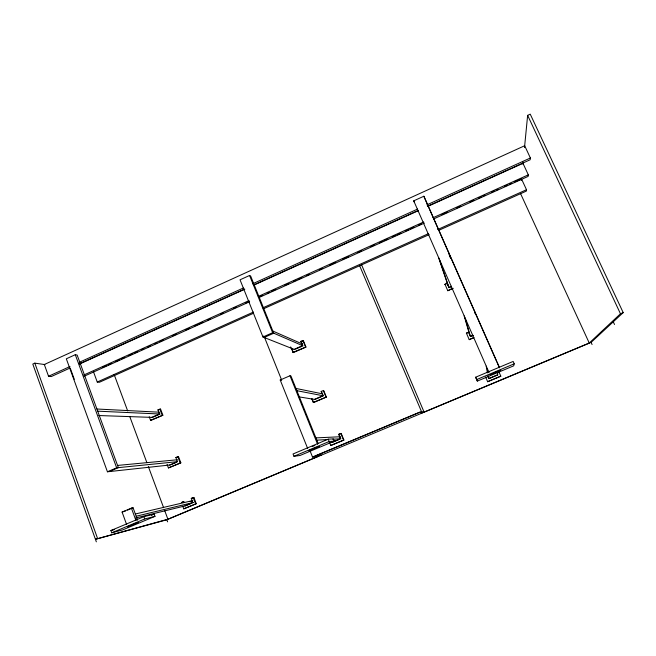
<?xml version="1.0" encoding="UTF-8"?>
<svg xmlns="http://www.w3.org/2000/svg" width="656" height="656" viewBox="0 0 656 656"><rect width="100%" height="100%" fill="white"/><g stroke="black" fill="none" stroke-linecap="round" stroke-linejoin="round"><path stroke-width="0.98" d="M497.658 375.019L497.691 372.018M500.807 376.183L487.646 381.694L500.807 376.183L498.773 371.435M521.315 180.449L521.512 178.416M522.889 164.18L523.094 162.147M524.505 147.575L527.637 115.358L530.237 114.16L623.2 312.617L591.081 342.383L166.837 519.765L95.432 539.289L167.895 519.216L318.873 456.092L312.527 457.043L310.239 451.344M521.471 178.842L526.497 189.732L526.325 191.117L438.511 230.436M427.769 206.402L522.98 163.311L528.318 174.849L528.129 176.407L433.723 218.891M69.905 368.114L51.234 376.569L48.544 376.249L44.321 364.506L524.685 145.73L530.384 157.998L530.163 159.761L427.474 206.255M514.214 363.809L513.689 365.835L477.338 381.087L475.674 377.192L513.164 361.44L514.214 363.809L476.707 379.562L477.338 381.087M312.527 457.043L421.439 411.468L424.088 412.099L589.252 343.039L620.461 313.773L623.2 312.617M44.87 364.58L34.825 363.145L32.8 364.064L96.342 541.84M109.183 471.59L118.367 467.638L77.154 355.044L75.292 354.707L66.322 358.791L107.436 471.787L170.289 464.956L176.374 462.357M263.474 336.02L264.073 337.512L273.716 333.24L250.707 276.176L249.575 275.471L240.039 279.809L262.966 337.004L294.56 349.533M414.116 201.909L413.723 200.843L423.858 196.234L499.601 367.836M48.544 376.249L69.979 366.54M79.294 362.317L243.327 288.017M252.65 283.794L417.61 209.075M426.933 204.852L530.384 157.998M79.245 363.891L244.483 289.083M253.823 284.86L418.134 210.478M79.597 363.998L244.819 289.214M254.151 284.991L418.43 210.633M83.64 375.093L248.993 300.637M258.333 296.43L423.686 221.966M433.026 217.759L528.318 174.849M102.746 367.335L106.485 365.654M108.355 364.81L111.159 363.547M115.825 361.44L119.564 359.759M121.434 358.922L124.238 357.659M128.912 355.552L132.651 353.871M134.521 353.026L137.325 351.764M141.999 349.664L143.869 348.82M147.608 347.139L150.413 345.876M155.087 343.769L156.956 342.932M159.761 341.669L163.5 339.988M172.84 335.782L176.579 334.093M185.927 329.886L189.666 328.205M194.34 326.098L197.144 324.835M199.014 323.998L202.753 322.317M207.427 320.21L210.232 318.947M220.506 314.322L223.311 313.06M233.593 308.427L236.398 307.164M245.746 302.957L249.485 301.276M258.833 297.07L262.572 295.389M267.246 293.281L269.116 292.445M271.92 291.182L275.651 289.493M284.999 285.286L288.738 283.605M293.412 281.498L296.217 280.235M298.086 279.399L301.826 277.718M306.5 275.61L309.304 274.347M319.587 269.723L322.391 268.46M329.861 265.09L335.47 262.564M342.949 259.202L348.557 256.676M357.905 252.47L361.645 250.789M370.993 246.582L374.732 244.893M379.406 242.794L382.202 241.531M384.072 240.686L387.811 239.005M392.485 236.898L395.289 235.643M397.159 234.799L400.898 233.118M405.572 231.01L408.376 229.748M410.246 228.911L413.985 227.222M418.659 225.123L421.464 223.86M442.021 214.602L447.63 212.077M456.978 207.87L460.717 206.189M470.065 201.982L473.804 200.293M478.478 198.194L481.283 196.931M483.152 196.087L485.022 195.25M491.557 192.306L494.362 191.044M496.231 190.199L498.101 189.354M504.644 186.411L507.449 185.148M509.318 184.311L511.188 183.467M514.927 181.786L520.536 179.26M84.165 376.224L249.6 301.768M258.948 297.562L424.383 223.097M93.398 371.542L97.252 382.022L253.429 312.067M262.777 307.877L428.302 233.725M437.65 229.534L526.497 189.732M253.536 313.256L99.392 382.276L97.252 382.022M263.81 308.656L429.172 234.618M262.966 337.004L272.65 332.715L302.982 345.843M294.101 349.353L302.539 345.655L300.801 341.391L303.351 340.661L305.958 347.049L293.322 352.584L290.641 346.934M300.801 341.391L302.646 340.972M295.495 349.123L302.047 346.253M151.708 417.38L159.457 413.993L157.924 409.926L160.572 409.123L162.868 415.207L151.265 420.275L150.536 420.258L149.232 416.773M447.072 283.22L445.047 284.474L447.072 283.22L448.909 287.394L451.484 286.262M160.572 409.123L157.924 409.926M292.863 352.411L305.958 347.049M159.31 414.403L152.413 417.405L98.761 415.535M451.582 286.582L449.016 287.705L439.545 259.825M150.536 420.258L162.868 415.207M452.279 288.402L447.786 290.723L453.296 288.32M307.672 448.491L280.21 380.004L289.993 375.757L290.952 376.011L318.135 443.431M107.436 471.787L116.653 467.81L177.095 461.709M314.404 399.397L322.949 395.74L321.186 391.394L323.711 390.566L326.368 397.069L313.568 402.546L311.649 398.766M169.592 465.03L177.423 461.676L175.874 457.544L178.514 456.65L180.843 462.841L168.412 467.933L167.083 464.391M468.54 332.157L466.441 333.305L468.54 332.157L470.409 336.405L473.017 335.29M178.514 456.65L175.874 457.544M315.675 399.102L323.342 395.814L296.873 390.697M313.15 402.481L326.368 397.069M473.066 335.503L470.467 336.618L465.161 318.16M168.412 467.933L180.843 462.841M473.829 337.471L469.229 339.66L473.878 337.676M126.641 524.57L122.09 512.065L131.405 508.121L133.061 507.769L137.621 520.233M125.64 510.901L122.09 512.065M127.494 510.122L133.061 507.769M331.846 442.39L340.489 438.766L338.685 434.354L341.202 433.436L343.9 440.037L330.968 445.465L329.435 442.669M338.685 434.354L341.202 433.436M110.889 530.54L143.918 516.657L154.168 514.124L154.988 516.346L122.836 529.835L111.717 532.82L110.889 530.54L114.603 529.564M328.246 439.167L293.035 453.977L293.954 456.297L300.005 455.494L334.224 441.135L333.305 438.88L328.246 439.167L329.189 441.496L334.224 441.135M312.199 446.597L314.913 445.449M184.935 505.924L192.856 502.603L191.273 498.412L193.905 497.437L196.275 503.71L183.746 508.851L182.737 506.153M151.413 515.28L154.168 514.124M193.905 497.437L191.273 498.412M111.717 532.82L144.755 518.945L154.988 516.346M293.954 456.297L329.189 441.496M190.166 501.668L192.798 500.561L135.341 513.992M339.119 439.463L332.223 442.357L329.189 442.595M497.658 374.822L488.876 378.504L487.736 375.921M190.871 503.554L185.607 505.76L135.677 517.994M497.658 374.945L488.9 378.692L488.449 375.888M330.583 445.498L343.9 440.037M183.746 508.851L196.275 503.71M136.161 516.239L193.504 502.447M117.563 465.432L177.407 459.758M316.823 440.176L327.836 439.52M332.838 439.217L340.841 438.741L339.045 434.346M315.905 437.888L340.038 436.765M97.703 411.164L160.146 414.026M96.908 409.008L159.457 412.198M298.98 396.864L314.823 399.463M295.971 388.45L322.555 393.862M321.186 391.394L323.08 395.166M422.333 412.944L419.619 412.345L314.864 456.174L321.12 455.256L320.366 453.362M280.21 380.004L281.211 380.234M272.822 331.042L302.195 343.924M527.637 115.358L620.461 313.773M613.27 321.817L614.516 324.499M591.081 342.383L592.081 344.556M520.552 193.586L589.252 343.039M449.45 254.544L423.858 196.234M496.74 361.669L449.778 255.291L450.59 258.259M497.084 362.448L499.224 367.303M413.723 200.843L489.056 372.559M444.932 284.155L447.786 290.723M466.375 333.084L469.229 339.66M485.604 376.962L487.646 381.694M361.571 264.794L424.088 412.099M359.57 265.549L421.439 411.468M475.674 377.192L476.338 378.799M302.916 340.464L305.524 346.86M323.318 390.476L325.983 396.995M340.849 433.444L343.547 440.061M301.243 341.587L302.719 345.204M291.846 348.935L293.322 352.584M312.067 398.832L313.568 402.546M249.575 275.471L272.65 332.715M289.993 375.757L317.627 444.309M264.147 336.446L281.67 380.127M159.859 409.082L162.163 415.174M177.833 456.707L180.17 462.906M193.249 497.584L195.627 503.874M114.152 374.519L127.674 410.935M129.814 416.683L146.895 462.677M148.322 466.514L163.623 507.719M164.697 510.598L167.895 519.216M166.837 519.765L167.616 521.848M143.918 516.657L144.755 518.945M75.292 354.707L116.653 467.81M131.405 508.121L135.981 520.643M70.266 368.221L74.292 379.299M34.825 363.145L97.547 538.404M438.569 257.595L448.187 285.827M464.161 315.88L469.63 334.708M448.794 253.06L449.86 256.931M474.55 311.395L474.919 313.355M486.219 366.105L487.392 372.879M487.236 368.426L487.843 372.157M500.725 370.14L490.163 374.855L500.725 370.14M183.368 501.733L181.392 502.562L184.041 501.578L183.368 501.733M136.809 522.906L127.461 526.825L138.441 522.479L136.809 522.906M318.554 446.613L308.591 450.795L319.39 446.531L318.554 446.613"/></g></svg>
